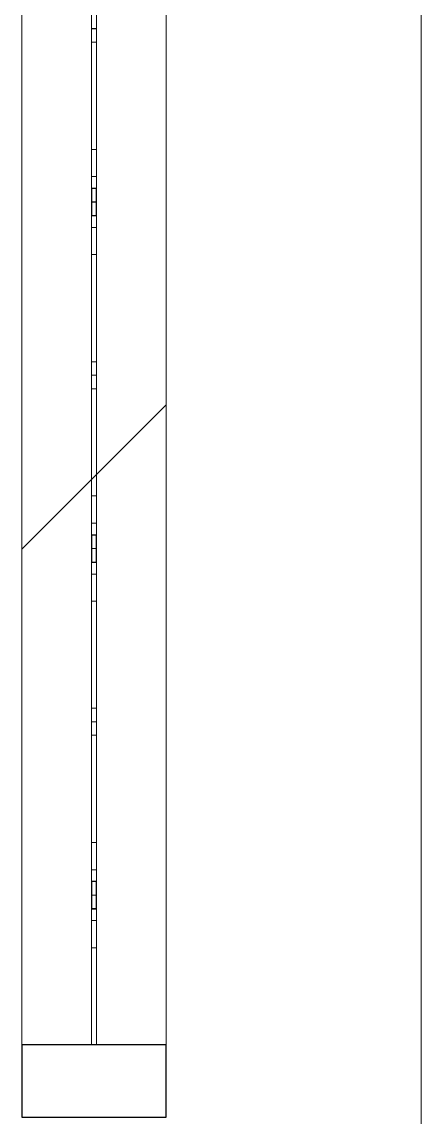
# Model space of a CAD drawing. Header units: millimetres. Extents: x -4948 to 42228, y -4856 to 69378.
# Drawn here: x -1136.3 to -970.3, y 18992.1 to 19447.8 of the extents above; entities that cross this region are included whole.
import ezdxf

# ---------------------------------------------------------------- set-up
doc = ezdxf.new("R2010")
doc.units = ezdxf.units.MM
doc.layers.add('A-FLOR', color=192, linetype='Continuous', lineweight=13)
doc.layers.add('A-GLAZ-CWMG', color=51, linetype='Continuous', lineweight=9)
pattern_1 = [(45, (0, 0), (-141.4214, 141.4214), [])]

# ---------------------------------------------------------------- blocks, each defined once
blk = doc.blocks.new('27ELB-RD-AR-0000-BIM_rvt-1-1 этаж отм_ _0_000 лотки')
at = {"layer": 'A-GLAZ-CWMG'}
h = blk.add_hatch(dxfattribs=at)
h.set_pattern_fill('FP_3', color=252, style=0, pattern_type=2)
h.set_pattern_definition(pattern_1)
h.paths.add_polyline_path([(-1076.26, 19274.88), (-1076.26, 19326.65), (-1136.26, 19326.65), (-1136.26, 19274.88), (-1084.48, 19274.88)], flags=0)
h = blk.add_hatch(dxfattribs=at)
h.set_pattern_fill('FP_4', color=252, style=0, pattern_type=2)
h.set_pattern_definition(pattern_1)
h.paths.add_polyline_path([(-1076.26, 19182.42), (-1076.26, 19274.88), (-1136.26, 19274.88), (-1136.26, 19182.42), (-1084.48, 19182.42)], flags=0)
h = blk.add_hatch(dxfattribs=at)
h.set_pattern_fill('FP_3', color=256, style=0, pattern_type=2)
h.set_pattern_definition(pattern_1)
h.paths.add_polyline_path([(-1084.48, 19022.1), (-1076.26, 19022.1), (-1076.26, 19038.2), (-1136.26, 19038.2), (-1136.26, 19022.1)], flags=0)
at = {"layer": 'A-FLOR', "color": 252, "lineweight": 9}
blk.add_line((-970.26, 18605.6), (-970.26, 24778.6), dxfattribs=at)
at = {"layer": 'A-GLAZ-CWMG', "color": 252}
for p, q in [((-1107.26, 19447.81), (-1107.26, 19519.92)), ((-1107.26, 19447.81), (-1107.26, 19519.92)), ((-1107.26, 19447.81), (-1107.26, 19519.92)), ((-1107.26, 19447.81), (-1107.26, 19519.92)), ((-1105.26, 19519.92), (-1105.26, 19447.81)), ((-1105.26, 19519.92), (-1105.26, 19447.81)), ((-1105.26, 19519.92), (-1105.26, 19447.81)), ((-1105.26, 19519.92), (-1105.26, 19447.81)), ((-1107.26, 19444.99), (-1107.26, 19511.51)), ((-1107.26, 19444.99), (-1107.26, 19511.51)), ((-1107.26, 19444.99), (-1107.26, 19511.51)), ((-1107.26, 19444.99), (-1107.26, 19511.51)), ((-1107.26, 19444.99), (-1107.26, 19511.51)), ((-1107.26, 19444.99), (-1107.26, 19511.51)), ((-1107.26, 19444.99), (-1107.26, 19511.51)), ((-1107.26, 19444.99), (-1107.26, 19511.51)), ((-1105.26, 19511.51), (-1105.26, 19444.99)), ((-1105.26, 19511.51), (-1105.26, 19444.99)), ((-1105.26, 19511.51), (-1105.26, 19444.99)), ((-1105.26, 19511.51), (-1105.26, 19444.99)), ((-1105.26, 19511.51), (-1105.26, 19444.99)), ((-1105.26, 19511.51), (-1105.26, 19444.99)), ((-1105.26, 19511.51), (-1105.26, 19444.99)), ((-1105.26, 19511.51), (-1105.26, 19444.99)), ((-1136.26, 19419.1), (-1136.26, 19470.87)), ((-1076.26, 19419.1), (-1076.26, 19470.87)), ((-1107.26, 19378.53), (-1107.26, 19447.81)), ((-1107.26, 19375.7), (-1107.26, 19447.81)), ((-1107.26, 19375.7), (-1107.26, 19447.81)), ((-1107.26, 19375.7), (-1107.26, 19447.81)), ((-1107.26, 19375.7), (-1107.26, 19447.81)), ((-1107.26, 19375.7), (-1107.26, 19447.81)), ((-1107.26, 19375.7), (-1107.26, 19447.81)), ((-1107.26, 19375.7), (-1107.26, 19447.81)), ((-1105.26, 19447.81), (-1105.26, 19378.53)), ((-1105.26, 19447.81), (-1105.26, 19375.7)), ((-1105.26, 19447.81), (-1105.26, 19375.7)), ((-1105.26, 19447.81), (-1105.26, 19375.7)), ((-1105.26, 19447.81), (-1105.26, 19375.7)), ((-1105.26, 19447.81), (-1105.26, 19375.7)), ((-1105.26, 19447.81), (-1105.26, 19375.7)), ((-1105.26, 19447.81), (-1105.26, 19375.7)), ((-1105.26, 19445.06), (-1107.26, 19445.06)), ((-1107.26, 19445.06), (-1107.26, 19439.4)), ((-1105.26, 19445.06), (-1107.26, 19445.06)), ((-1107.26, 19445.06), (-1107.26, 19439.4)), ((-1105.26, 19445.06), (-1107.26, 19445.06)), ((-1107.26, 19445.06), (-1107.26, 19439.4)), ((-1105.26, 19445.06), (-1107.26, 19445.06)), ((-1107.26, 19445.06), (-1107.26, 19439.4)), ((-1105.26, 19445.06), (-1107.26, 19445.06)), ((-1107.26, 19445.06), (-1107.26, 19439.4)), ((-1105.26, 19445.06), (-1107.26, 19445.06)), ((-1107.26, 19445.06), (-1107.26, 19439.4)), ((-1105.26, 19445.06), (-1107.26, 19445.06)), ((-1107.26, 19445.06), (-1107.26, 19439.4)), ((-1105.26, 19445.06), (-1107.26, 19445.06)), ((-1107.26, 19445.06), (-1107.26, 19439.4)), ((-1105.26, 19444.99), (-1107.26, 19444.99)), ((-1105.26, 19444.99), (-1107.26, 19444.99)), ((-1105.26, 19444.99), (-1107.26, 19444.99)), ((-1105.26, 19444.99), (-1107.26, 19444.99)), ((-1105.26, 19444.99), (-1107.26, 19444.99)), ((-1105.26, 19444.99), (-1107.26, 19444.99)), ((-1105.26, 19444.99), (-1107.26, 19444.99)), ((-1105.26, 19444.99), (-1107.26, 19444.99)), ((-1105.26, 19439.4), (-1105.26, 19445.06)), ((-1105.26, 19439.4), (-1105.26, 19445.06)), ((-1105.26, 19439.4), (-1105.26, 19445.06)), ((-1105.26, 19439.4), (-1105.26, 19445.06)), ((-1105.26, 19439.4), (-1105.26, 19445.06)), ((-1105.26, 19439.4), (-1105.26, 19445.06)), ((-1105.26, 19439.4), (-1105.26, 19445.06)), ((-1105.26, 19439.4), (-1105.26, 19445.06)), ((-1107.26, 19439.4), (-1105.26, 19439.4)), ((-1107.26, 19372.87), (-1107.26, 19439.4)), ((-1107.26, 19439.4), (-1105.26, 19439.4)), ((-1107.26, 19372.87), (-1107.26, 19439.4)), ((-1107.26, 19439.4), (-1105.26, 19439.4)), ((-1107.26, 19372.87), (-1107.26, 19439.4)), ((-1107.26, 19439.4), (-1105.26, 19439.4)), ((-1107.26, 19372.87), (-1107.26, 19439.4)), ((-1107.26, 19439.4), (-1105.26, 19439.4)), ((-1107.26, 19372.87), (-1107.26, 19439.4)), ((-1107.26, 19439.4), (-1105.26, 19439.4)), ((-1107.26, 19372.87), (-1107.26, 19439.4)), ((-1107.26, 19439.4), (-1105.26, 19439.4)), ((-1107.26, 19372.87), (-1107.26, 19439.4)), ((-1107.26, 19439.4), (-1105.26, 19439.4)), ((-1107.26, 19372.87), (-1107.26, 19439.4)), ((-1105.26, 19439.4), (-1105.26, 19372.87)), ((-1105.26, 19439.4), (-1105.26, 19372.87)), ((-1105.26, 19439.4), (-1105.26, 19372.87)), ((-1105.26, 19439.4), (-1105.26, 19372.87)), ((-1105.26, 19439.4), (-1105.26, 19372.87)), ((-1105.26, 19439.4), (-1105.26, 19372.87)), ((-1105.26, 19439.4), (-1105.26, 19372.87)), ((-1105.26, 19439.4), (-1105.26, 19372.87)), ((-1136.26, 19326.65), (-1136.26, 19419.1)), ((-1076.26, 19326.65), (-1076.26, 19419.1)), ((-1107.26, 19375.7), (-1107.26, 19394.76)), ((-1105.26, 19394.76), (-1107.26, 19394.76)), ((-1105.26, 19394.76), (-1105.26, 19375.7)), ((-1107.26, 19383.45), (-1105.26, 19383.45)), ((-1107.26, 19378.53), (-1105.26, 19378.53)), ((-1107.26, 19378.53), (-1105.26, 19378.53)), ((-1107.26, 19378.53), (-1105.26, 19378.53)), ((-1107.26, 19378.53), (-1105.26, 19378.53)), ((-1107.26, 19378.53), (-1105.26, 19378.53)), ((-1107.26, 19378.53), (-1105.26, 19378.53)), ((-1107.26, 19378.53), (-1105.26, 19378.53)), ((-1107.26, 19378.53), (-1105.26, 19378.53)), ((-1107.26, 19303.59), (-1107.26, 19375.7)), ((-1107.26, 19303.59), (-1107.26, 19375.7)), ((-1107.26, 19303.59), (-1107.26, 19375.7)), ((-1107.26, 19303.59), (-1107.26, 19375.7)), ((-1107.26, 19303.59), (-1107.26, 19375.7)), ((-1107.26, 19303.59), (-1107.26, 19375.7)), ((-1107.26, 19303.59), (-1107.26, 19375.7)), ((-1107.26, 19303.59), (-1107.26, 19375.7)), ((-1105.26, 19372.95), (-1107.26, 19372.95)), ((-1107.26, 19372.95), (-1107.26, 19367.29)), ((-1105.26, 19372.95), (-1107.26, 19372.95)), ((-1107.26, 19372.95), (-1107.26, 19367.29)), ((-1105.26, 19372.95), (-1107.26, 19372.95)), ((-1107.26, 19372.95), (-1107.26, 19367.29)), ((-1105.26, 19372.95), (-1107.26, 19372.95)), ((-1107.26, 19372.95), (-1107.26, 19367.29)), ((-1105.26, 19372.95), (-1107.26, 19372.95)), ((-1107.26, 19372.95), (-1107.26, 19367.29)), ((-1105.26, 19372.95), (-1107.26, 19372.95)), ((-1107.26, 19372.95), (-1107.26, 19367.29)), ((-1105.26, 19372.95), (-1107.26, 19372.95)), ((-1107.26, 19372.95), (-1107.26, 19367.29)), ((-1105.26, 19372.95), (-1107.26, 19372.95)), ((-1107.26, 19372.95), (-1107.26, 19367.29)), ((-1105.26, 19372.87), (-1107.26, 19372.87)), ((-1105.26, 19372.87), (-1107.26, 19372.87)), ((-1105.26, 19372.87), (-1107.26, 19372.87)), ((-1105.26, 19372.87), (-1107.26, 19372.87)), ((-1105.26, 19372.87), (-1107.26, 19372.87)), ((-1105.26, 19372.87), (-1107.26, 19372.87)), ((-1105.26, 19372.87), (-1107.26, 19372.87)), ((-1105.26, 19372.87), (-1107.26, 19372.87)), ((-1105.26, 19372.87), (-1107.26, 19372.87)), ((-1107.26, 19372.87), (-1107.26, 19367.22)), ((-1105.26, 19375.7), (-1105.26, 19303.59)), ((-1105.26, 19375.7), (-1105.26, 19303.59)), ((-1105.26, 19375.7), (-1105.26, 19303.59)), ((-1105.26, 19375.7), (-1105.26, 19303.59)), ((-1105.26, 19375.7), (-1105.26, 19303.59)), ((-1105.26, 19375.7), (-1105.26, 19303.59)), ((-1105.26, 19375.7), (-1105.26, 19303.59)), ((-1105.26, 19375.7), (-1105.26, 19303.59)), ((-1105.26, 19367.29), (-1105.26, 19372.95)), ((-1105.26, 19367.29), (-1105.26, 19372.95)), ((-1105.26, 19367.29), (-1105.26, 19372.95)), ((-1105.26, 19367.29), (-1105.26, 19372.95)), ((-1105.26, 19367.29), (-1105.26, 19372.95)), ((-1105.26, 19367.29), (-1105.26, 19372.95)), ((-1105.26, 19367.29), (-1105.26, 19372.95)), ((-1105.26, 19367.29), (-1105.26, 19372.95)), ((-1105.26, 19367.22), (-1105.26, 19372.87)), ((-1107.26, 19367.29), (-1105.26, 19367.29)), ((-1107.26, 19300.76), (-1107.26, 19367.29)), ((-1107.26, 19367.29), (-1105.26, 19367.29)), ((-1107.26, 19300.76), (-1107.26, 19367.29)), ((-1107.26, 19367.29), (-1105.26, 19367.29)), ((-1107.26, 19300.76), (-1107.26, 19367.29)), ((-1107.26, 19367.29), (-1105.26, 19367.29)), ((-1107.26, 19300.76), (-1107.26, 19367.29)), ((-1107.26, 19367.29), (-1105.26, 19367.29)), ((-1107.26, 19300.76), (-1107.26, 19367.29)), ((-1107.26, 19367.29), (-1105.26, 19367.29)), ((-1107.26, 19300.76), (-1107.26, 19367.29)), ((-1107.26, 19367.29), (-1105.26, 19367.29)), ((-1107.26, 19300.76), (-1107.26, 19367.29)), ((-1107.26, 19367.29), (-1105.26, 19367.29)), ((-1107.26, 19300.76), (-1107.26, 19367.29)), ((-1107.26, 19367.22), (-1105.26, 19367.22)), ((-1107.26, 19350.99), (-1107.26, 19367.22)), ((-1105.26, 19367.29), (-1105.26, 19300.76)), ((-1105.26, 19367.29), (-1105.26, 19300.76)), ((-1105.26, 19367.29), (-1105.26, 19300.76)), ((-1105.26, 19367.29), (-1105.26, 19300.76)), ((-1105.26, 19367.29), (-1105.26, 19300.76)), ((-1105.26, 19367.29), (-1105.26, 19300.76)), ((-1105.26, 19367.29), (-1105.26, 19300.76)), ((-1105.26, 19367.29), (-1105.26, 19300.76)), ((-1105.26, 19367.22), (-1105.26, 19350.99)), ((-1105.26, 19362.3), (-1107.26, 19362.3)), ((-1107.26, 19350.99), (-1105.26, 19350.99)), ((-1136.26, 19274.88), (-1136.26, 19326.65)), ((-1076.26, 19274.88), (-1076.26, 19326.65)), ((-1107.26, 19306.42), (-1105.26, 19306.42)), ((-1107.26, 19306.42), (-1105.26, 19306.42)), ((-1107.26, 19306.42), (-1105.26, 19306.42)), ((-1107.26, 19306.42), (-1105.26, 19306.42)), ((-1107.26, 19306.42), (-1105.26, 19306.42)), ((-1107.26, 19306.42), (-1105.26, 19306.42)), ((-1107.26, 19306.42), (-1105.26, 19306.42)), ((-1107.26, 19306.42), (-1105.26, 19306.42)), ((-1107.26, 19234.31), (-1107.26, 19303.59)), ((-1107.26, 19231.48), (-1107.26, 19303.59)), ((-1107.26, 19231.48), (-1107.26, 19303.59)), ((-1107.26, 19231.48), (-1107.26, 19303.59)), ((-1107.26, 19231.48), (-1107.26, 19303.59)), ((-1107.26, 19231.48), (-1107.26, 19303.59)), ((-1107.26, 19231.48), (-1107.26, 19303.59)), ((-1107.26, 19231.48), (-1107.26, 19303.59)), ((-1105.26, 19300.84), (-1107.26, 19300.84)), ((-1107.26, 19300.84), (-1107.26, 19295.18)), ((-1105.26, 19300.84), (-1107.26, 19300.84)), ((-1107.26, 19300.84), (-1107.26, 19295.18)), ((-1105.26, 19300.84), (-1107.26, 19300.84)), ((-1107.26, 19300.84), (-1107.26, 19295.18)), ((-1105.26, 19300.84), (-1107.26, 19300.84)), ((-1107.26, 19300.84), (-1107.26, 19295.18)), ((-1105.26, 19300.84), (-1107.26, 19300.84)), ((-1107.26, 19300.84), (-1107.26, 19295.18)), ((-1105.26, 19300.84), (-1107.26, 19300.84)), ((-1107.26, 19300.84), (-1107.26, 19295.18)), ((-1105.26, 19300.84), (-1107.26, 19300.84)), ((-1107.26, 19300.84), (-1107.26, 19295.18)), ((-1105.26, 19300.84), (-1107.26, 19300.84)), ((-1107.26, 19300.84), (-1107.26, 19295.18)), ((-1105.26, 19300.76), (-1107.26, 19300.76)), ((-1105.26, 19300.76), (-1107.26, 19300.76)), ((-1105.26, 19300.76), (-1107.26, 19300.76)), ((-1105.26, 19300.76), (-1107.26, 19300.76)), ((-1105.26, 19300.76), (-1107.26, 19300.76)), ((-1105.26, 19300.76), (-1107.26, 19300.76)), ((-1105.26, 19300.76), (-1107.26, 19300.76)), ((-1105.26, 19300.76), (-1107.26, 19300.76)), ((-1105.26, 19303.59), (-1105.26, 19234.31)), ((-1105.26, 19303.59), (-1105.26, 19231.48)), ((-1105.26, 19303.59), (-1105.26, 19231.48)), ((-1105.26, 19303.59), (-1105.26, 19231.48)), ((-1105.26, 19303.59), (-1105.26, 19231.48)), ((-1105.26, 19303.59), (-1105.26, 19231.48)), ((-1105.26, 19303.59), (-1105.26, 19231.48)), ((-1105.26, 19303.59), (-1105.26, 19231.48)), ((-1105.26, 19295.18), (-1105.26, 19300.84)), ((-1105.26, 19295.18), (-1105.26, 19300.84)), ((-1105.26, 19295.18), (-1105.26, 19300.84)), ((-1105.26, 19295.18), (-1105.26, 19300.84)), ((-1105.26, 19295.18), (-1105.26, 19300.84)), ((-1105.26, 19295.18), (-1105.26, 19300.84)), ((-1105.26, 19295.18), (-1105.26, 19300.84)), ((-1105.26, 19295.18), (-1105.26, 19300.84)), ((-1107.26, 19295.18), (-1105.26, 19295.18)), ((-1107.26, 19228.65), (-1107.26, 19295.18)), ((-1107.26, 19295.18), (-1105.26, 19295.18)), ((-1107.26, 19228.65), (-1107.26, 19295.18)), ((-1107.26, 19295.18), (-1105.26, 19295.18)), ((-1107.26, 19228.65), (-1107.26, 19295.18)), ((-1107.26, 19295.18), (-1105.26, 19295.18)), ((-1107.26, 19228.65), (-1107.26, 19295.18)), ((-1107.26, 19295.18), (-1105.26, 19295.18)), ((-1107.26, 19228.65), (-1107.26, 19295.18)), ((-1107.26, 19295.18), (-1105.26, 19295.18)), ((-1107.26, 19228.65), (-1107.26, 19295.18)), ((-1107.26, 19295.18), (-1105.26, 19295.18)), ((-1107.26, 19228.65), (-1107.26, 19295.18)), ((-1107.26, 19295.18), (-1105.26, 19295.18)), ((-1107.26, 19228.65), (-1107.26, 19295.18)), ((-1105.26, 19295.18), (-1105.26, 19228.65)), ((-1105.26, 19295.18), (-1105.26, 19228.65)), ((-1105.26, 19295.18), (-1105.26, 19228.65)), ((-1105.26, 19295.18), (-1105.26, 19228.65)), ((-1105.26, 19295.18), (-1105.26, 19228.65)), ((-1105.26, 19295.18), (-1105.26, 19228.65)), ((-1105.26, 19295.18), (-1105.26, 19228.65)), ((-1105.26, 19295.18), (-1105.26, 19228.65)), ((-1136.26, 19182.42), (-1136.26, 19274.88)), ((-1076.26, 19182.42), (-1076.26, 19274.88)), ((-1107.26, 19231.48), (-1107.26, 19250.54)), ((-1105.26, 19250.54), (-1107.26, 19250.54)), ((-1105.26, 19250.54), (-1105.26, 19231.48)), ((-1107.26, 19239.22), (-1105.26, 19239.22)), ((-1107.26, 19234.31), (-1105.26, 19234.31)), ((-1107.26, 19234.31), (-1105.26, 19234.31)), ((-1107.26, 19234.31), (-1105.26, 19234.31)), ((-1107.26, 19234.31), (-1105.26, 19234.31)), ((-1107.26, 19234.31), (-1105.26, 19234.31)), ((-1107.26, 19234.31), (-1105.26, 19234.31)), ((-1107.26, 19234.31), (-1105.26, 19234.31)), ((-1107.26, 19234.31), (-1105.26, 19234.31)), ((-1107.26, 19159.37), (-1107.26, 19231.48)), ((-1107.26, 19159.37), (-1107.26, 19231.48)), ((-1107.26, 19159.37), (-1107.26, 19231.48)), ((-1107.26, 19159.37), (-1107.26, 19231.48)), ((-1107.26, 19159.37), (-1107.26, 19231.48)), ((-1107.26, 19159.37), (-1107.26, 19231.48)), ((-1107.26, 19159.37), (-1107.26, 19231.48)), ((-1107.26, 19159.37), (-1107.26, 19231.48)), ((-1105.26, 19231.48), (-1105.26, 19159.37)), ((-1105.26, 19231.48), (-1105.26, 19159.37)), ((-1105.26, 19231.48), (-1105.26, 19159.37)), ((-1105.26, 19231.48), (-1105.26, 19159.37)), ((-1105.26, 19231.48), (-1105.26, 19159.37)), ((-1105.26, 19231.48), (-1105.26, 19159.37)), ((-1105.26, 19231.48), (-1105.26, 19159.37)), ((-1105.26, 19231.48), (-1105.26, 19159.37)), ((-1105.26, 19228.73), (-1107.26, 19228.73)), ((-1107.26, 19228.73), (-1107.26, 19223.07)), ((-1105.26, 19228.73), (-1107.26, 19228.73)), ((-1107.26, 19228.73), (-1107.26, 19223.07)), ((-1105.26, 19228.73), (-1107.26, 19228.73)), ((-1107.26, 19228.73), (-1107.26, 19223.07)), ((-1105.26, 19228.73), (-1107.26, 19228.73)), ((-1107.26, 19228.73), (-1107.26, 19223.07)), ((-1105.26, 19228.73), (-1107.26, 19228.73)), ((-1107.26, 19228.73), (-1107.26, 19223.07)), ((-1105.26, 19228.73), (-1107.26, 19228.73)), ((-1107.26, 19228.73), (-1107.26, 19223.07)), ((-1105.26, 19228.73), (-1107.26, 19228.73)), ((-1107.26, 19228.73), (-1107.26, 19223.07)), ((-1105.26, 19228.73), (-1107.26, 19228.73)), ((-1107.26, 19228.73), (-1107.26, 19223.07)), ((-1105.26, 19228.65), (-1107.26, 19228.65)), ((-1105.26, 19228.65), (-1107.26, 19228.65)), ((-1105.26, 19228.65), (-1107.26, 19228.65)), ((-1105.26, 19228.65), (-1107.26, 19228.65)), ((-1105.26, 19228.65), (-1107.26, 19228.65)), ((-1105.26, 19228.65), (-1107.26, 19228.65)), ((-1105.26, 19228.65), (-1107.26, 19228.65)), ((-1105.26, 19228.65), (-1107.26, 19228.65)), ((-1105.26, 19228.65), (-1107.26, 19228.65)), ((-1107.26, 19228.65), (-1107.26, 19223)), ((-1105.26, 19223.07), (-1105.26, 19228.73)), ((-1105.26, 19223.07), (-1105.26, 19228.73)), ((-1105.26, 19223.07), (-1105.26, 19228.73)), ((-1105.26, 19223.07), (-1105.26, 19228.73)), ((-1105.26, 19223.07), (-1105.26, 19228.73)), ((-1105.26, 19223.07), (-1105.26, 19228.73)), ((-1105.26, 19223.07), (-1105.26, 19228.73)), ((-1105.26, 19223.07), (-1105.26, 19228.73)), ((-1105.26, 19223), (-1105.26, 19228.65)), ((-1107.26, 19223.07), (-1105.26, 19223.07)), ((-1107.26, 19156.54), (-1107.26, 19223.07)), ((-1107.26, 19223.07), (-1105.26, 19223.07)), ((-1107.26, 19156.54), (-1107.26, 19223.07)), ((-1107.26, 19223.07), (-1105.26, 19223.07)), ((-1107.26, 19156.54), (-1107.26, 19223.07)), ((-1107.26, 19223.07), (-1105.26, 19223.07)), ((-1107.26, 19156.54), (-1107.26, 19223.07)), ((-1107.26, 19223.07), (-1105.26, 19223.07)), ((-1107.26, 19156.54), (-1107.26, 19223.07)), ((-1107.26, 19223.07), (-1105.26, 19223.07)), ((-1107.26, 19156.54), (-1107.26, 19223.07)), ((-1107.26, 19223.07), (-1105.26, 19223.07)), ((-1107.26, 19156.54), (-1107.26, 19223.07)), ((-1107.26, 19223.07), (-1105.26, 19223.07)), ((-1107.26, 19156.54), (-1107.26, 19223.07)), ((-1107.26, 19223), (-1105.26, 19223)), ((-1107.26, 19206.77), (-1107.26, 19223)), ((-1105.26, 19223.07), (-1105.26, 19156.54)), ((-1105.26, 19223.07), (-1105.26, 19156.54)), ((-1105.26, 19223.07), (-1105.26, 19156.54)), ((-1105.26, 19223.07), (-1105.26, 19156.54)), ((-1105.26, 19223.07), (-1105.26, 19156.54)), ((-1105.26, 19223.07), (-1105.26, 19156.54)), ((-1105.26, 19223.07), (-1105.26, 19156.54)), ((-1105.26, 19223.07), (-1105.26, 19156.54)), ((-1105.26, 19223), (-1105.26, 19206.77)), ((-1105.26, 19218.08), (-1107.26, 19218.08)), ((-1107.26, 19206.77), (-1105.26, 19206.77)), ((-1136.26, 19130.66), (-1136.26, 19182.42)), ((-1076.26, 19130.66), (-1076.26, 19182.42)), ((-1107.26, 19162.2), (-1105.26, 19162.2)), ((-1107.26, 19162.2), (-1105.26, 19162.2)), ((-1107.26, 19162.2), (-1105.26, 19162.2)), ((-1107.26, 19162.2), (-1105.26, 19162.2)), ((-1107.26, 19162.2), (-1105.26, 19162.2)), ((-1107.26, 19162.2), (-1105.26, 19162.2)), ((-1107.26, 19162.2), (-1105.26, 19162.2)), ((-1107.26, 19162.2), (-1105.26, 19162.2)), ((-1107.26, 19090.09), (-1107.26, 19159.37)), ((-1107.26, 19087.26), (-1107.26, 19159.37)), ((-1107.26, 19087.26), (-1107.26, 19159.37)), ((-1107.26, 19087.26), (-1107.26, 19159.37)), ((-1107.26, 19087.26), (-1107.26, 19159.37)), ((-1107.26, 19087.26), (-1107.26, 19159.37)), ((-1107.26, 19087.26), (-1107.26, 19159.37)), ((-1107.26, 19087.26), (-1107.26, 19159.37)), ((-1105.26, 19159.37), (-1105.26, 19090.09)), ((-1105.26, 19159.37), (-1105.26, 19087.26)), ((-1105.26, 19159.37), (-1105.26, 19087.26)), ((-1105.26, 19159.37), (-1105.26, 19087.26)), ((-1105.26, 19159.37), (-1105.26, 19087.26)), ((-1105.26, 19159.37), (-1105.26, 19087.26)), ((-1105.26, 19159.37), (-1105.26, 19087.26)), ((-1105.26, 19159.37), (-1105.26, 19087.26)), ((-1105.26, 19156.62), (-1107.26, 19156.62)), ((-1107.26, 19156.62), (-1107.26, 19150.96)), ((-1105.26, 19156.62), (-1107.26, 19156.62)), ((-1107.26, 19156.62), (-1107.26, 19150.96)), ((-1105.26, 19156.62), (-1107.26, 19156.62)), ((-1107.26, 19156.62), (-1107.26, 19150.96)), ((-1105.26, 19156.62), (-1107.26, 19156.62)), ((-1107.26, 19156.62), (-1107.26, 19150.96)), ((-1105.26, 19156.62), (-1107.26, 19156.62)), ((-1107.26, 19156.62), (-1107.26, 19150.96)), ((-1105.26, 19156.62), (-1107.26, 19156.62)), ((-1107.26, 19156.62), (-1107.26, 19150.96)), ((-1105.26, 19156.62), (-1107.26, 19156.62)), ((-1107.26, 19156.62), (-1107.26, 19150.96)), ((-1105.26, 19156.62), (-1107.26, 19156.62)), ((-1107.26, 19156.62), (-1107.26, 19150.96)), ((-1105.26, 19156.54), (-1107.26, 19156.54)), ((-1105.26, 19156.54), (-1107.26, 19156.54)), ((-1105.26, 19156.54), (-1107.26, 19156.54)), ((-1105.26, 19156.54), (-1107.26, 19156.54)), ((-1105.26, 19156.54), (-1107.26, 19156.54)), ((-1105.26, 19156.54), (-1107.26, 19156.54)), ((-1105.26, 19156.54), (-1107.26, 19156.54)), ((-1105.26, 19156.54), (-1107.26, 19156.54)), ((-1105.26, 19150.96), (-1105.26, 19156.62)), ((-1105.26, 19150.96), (-1105.26, 19156.62)), ((-1105.26, 19150.96), (-1105.26, 19156.62)), ((-1105.26, 19150.96), (-1105.26, 19156.62)), ((-1105.26, 19150.96), (-1105.26, 19156.62)), ((-1105.26, 19150.96), (-1105.26, 19156.62)), ((-1105.26, 19150.96), (-1105.26, 19156.62)), ((-1105.26, 19150.96), (-1105.26, 19156.62)), ((-1107.26, 19150.96), (-1105.26, 19150.96)), ((-1107.26, 19084.43), (-1107.26, 19150.96)), ((-1107.26, 19150.96), (-1105.26, 19150.96)), ((-1107.26, 19084.43), (-1107.26, 19150.96)), ((-1107.26, 19150.96), (-1105.26, 19150.96)), ((-1107.26, 19084.43), (-1107.26, 19150.96)), ((-1107.26, 19150.96), (-1105.26, 19150.96)), ((-1107.26, 19084.43), (-1107.26, 19150.96)), ((-1107.26, 19150.96), (-1105.26, 19150.96)), ((-1107.26, 19084.43), (-1107.26, 19150.96)), ((-1107.26, 19150.96), (-1105.26, 19150.96)), ((-1107.26, 19084.43), (-1107.26, 19150.96)), ((-1107.26, 19150.96), (-1105.26, 19150.96)), ((-1107.26, 19084.43), (-1107.26, 19150.96)), ((-1107.26, 19150.96), (-1105.26, 19150.96)), ((-1107.26, 19084.43), (-1107.26, 19150.96)), ((-1105.26, 19150.96), (-1105.26, 19084.43)), ((-1105.26, 19150.96), (-1105.26, 19084.43)), ((-1105.26, 19150.96), (-1105.26, 19084.43)), ((-1105.26, 19150.96), (-1105.26, 19084.43)), ((-1105.26, 19150.96), (-1105.26, 19084.43)), ((-1105.26, 19150.96), (-1105.26, 19084.43)), ((-1105.26, 19150.96), (-1105.26, 19084.43)), ((-1105.26, 19150.96), (-1105.26, 19084.43)), ((-1136.26, 19038.2), (-1136.26, 19130.66)), ((-1076.26, 19038.2), (-1076.26, 19130.66)), ((-1107.26, 19087.26), (-1107.26, 19106.32)), ((-1105.26, 19106.32), (-1107.26, 19106.32)), ((-1105.26, 19106.32), (-1105.26, 19087.26)), ((-1107.26, 19095), (-1105.26, 19095)), ((-1107.26, 19090.09), (-1105.26, 19090.09)), ((-1107.26, 19090.09), (-1105.26, 19090.09)), ((-1107.26, 19090.09), (-1105.26, 19090.09)), ((-1107.26, 19090.09), (-1105.26, 19090.09)), ((-1107.26, 19090.09), (-1105.26, 19090.09)), ((-1107.26, 19090.09), (-1105.26, 19090.09)), ((-1107.26, 19090.09), (-1105.26, 19090.09)), ((-1107.26, 19090.09), (-1105.26, 19090.09)), ((-1107.26, 19022.1), (-1107.26, 19087.26)), ((-1107.26, 19022.1), (-1107.26, 19087.26)), ((-1107.26, 19022.1), (-1107.26, 19087.26)), ((-1107.26, 19022.1), (-1107.26, 19087.26)), ((-1107.26, 19022.1), (-1107.26, 19087.26)), ((-1107.26, 19022.1), (-1107.26, 19087.26)), ((-1107.26, 19022.1), (-1107.26, 19087.26)), ((-1107.26, 19022.1), (-1107.26, 19087.26)), ((-1105.26, 19087.26), (-1105.26, 19022.1)), ((-1105.26, 19087.26), (-1105.26, 19022.1)), ((-1105.26, 19087.26), (-1105.26, 19022.1)), ((-1105.26, 19087.26), (-1105.26, 19022.1)), ((-1105.26, 19087.26), (-1105.26, 19022.1)), ((-1105.26, 19087.26), (-1105.26, 19022.1)), ((-1105.26, 19087.26), (-1105.26, 19022.1)), ((-1105.26, 19087.26), (-1105.26, 19022.1)), ((-1105.26, 19084.51), (-1107.26, 19084.51)), ((-1107.26, 19084.51), (-1107.26, 19078.85)), ((-1105.26, 19084.51), (-1107.26, 19084.51)), ((-1107.26, 19084.51), (-1107.26, 19078.85)), ((-1105.26, 19084.51), (-1107.26, 19084.51)), ((-1107.26, 19084.51), (-1107.26, 19078.85)), ((-1105.26, 19084.51), (-1107.26, 19084.51)), ((-1107.26, 19084.51), (-1107.26, 19078.85)), ((-1105.26, 19084.51), (-1107.26, 19084.51)), ((-1107.26, 19084.51), (-1107.26, 19078.85)), ((-1105.26, 19084.51), (-1107.26, 19084.51)), ((-1107.26, 19084.51), (-1107.26, 19078.85)), ((-1105.26, 19084.51), (-1107.26, 19084.51)), ((-1107.26, 19084.51), (-1107.26, 19078.85)), ((-1105.26, 19084.51), (-1107.26, 19084.51)), ((-1107.26, 19084.51), (-1107.26, 19078.85)), ((-1105.26, 19084.43), (-1107.26, 19084.43)), ((-1105.26, 19084.43), (-1107.26, 19084.43)), ((-1105.26, 19084.43), (-1107.26, 19084.43)), ((-1105.26, 19084.43), (-1107.26, 19084.43)), ((-1105.26, 19084.43), (-1107.26, 19084.43)), ((-1105.26, 19084.43), (-1107.26, 19084.43)), ((-1105.26, 19084.43), (-1107.26, 19084.43)), ((-1105.26, 19084.43), (-1107.26, 19084.43)), ((-1105.26, 19084.43), (-1107.26, 19084.43)), ((-1107.26, 19084.43), (-1107.26, 19078.77)), ((-1105.26, 19078.85), (-1105.26, 19084.51)), ((-1105.26, 19078.85), (-1105.26, 19084.51)), ((-1105.26, 19078.85), (-1105.26, 19084.51)), ((-1105.26, 19078.85), (-1105.26, 19084.51)), ((-1105.26, 19078.85), (-1105.26, 19084.51)), ((-1105.26, 19078.85), (-1105.26, 19084.51)), ((-1105.26, 19078.85), (-1105.26, 19084.51)), ((-1105.26, 19078.85), (-1105.26, 19084.51)), ((-1105.26, 19078.77), (-1105.26, 19084.43)), ((-1107.26, 19078.85), (-1105.26, 19078.85)), ((-1107.26, 19022.1), (-1107.26, 19078.85)), ((-1107.26, 19078.85), (-1105.26, 19078.85)), ((-1107.26, 19022.1), (-1107.26, 19078.85)), ((-1107.26, 19078.85), (-1105.26, 19078.85)), ((-1107.26, 19022.1), (-1107.26, 19078.85)), ((-1107.26, 19078.85), (-1105.26, 19078.85)), ((-1107.26, 19022.1), (-1107.26, 19078.85)), ((-1107.26, 19078.85), (-1105.26, 19078.85)), ((-1107.26, 19022.1), (-1107.26, 19078.85)), ((-1107.26, 19078.85), (-1105.26, 19078.85)), ((-1107.26, 19022.1), (-1107.26, 19078.85)), ((-1107.26, 19078.85), (-1105.26, 19078.85)), ((-1107.26, 19022.1), (-1107.26, 19078.85)), ((-1107.26, 19078.85), (-1105.26, 19078.85)), ((-1107.26, 19022.1), (-1107.26, 19078.85)), ((-1107.26, 19078.77), (-1105.26, 19078.77)), ((-1107.26, 19062.55), (-1107.26, 19078.77)), ((-1105.26, 19078.85), (-1105.26, 19022.1)), ((-1105.26, 19078.85), (-1105.26, 19022.1)), ((-1105.26, 19078.85), (-1105.26, 19022.1)), ((-1105.26, 19078.85), (-1105.26, 19022.1)), ((-1105.26, 19078.85), (-1105.26, 19022.1)), ((-1105.26, 19078.85), (-1105.26, 19022.1)), ((-1105.26, 19078.85), (-1105.26, 19022.1)), ((-1105.26, 19078.85), (-1105.26, 19022.1)), ((-1105.26, 19078.77), (-1105.26, 19062.55)), ((-1105.26, 19073.86), (-1107.26, 19073.86)), ((-1107.26, 19062.55), (-1105.26, 19062.55)), ((-1136.26, 19022.1), (-1136.26, 19038.2)), ((-1076.26, 19022.1), (-1076.26, 19038.2))]:
    blk.add_line(p, q, dxfattribs=at)
at = {"layer": 'A-GLAZ-CWMG', "color": 252, "lineweight": 25}
for p, q in [((-1105.26, 19378.53), (-1107.26, 19378.53)), ((-1107.26, 19378.53), (-1107.26, 19372.87)), ((-1105.26, 19372.87), (-1105.26, 19378.53)), ((-1107.26, 19372.87), (-1107.26, 19367.22)), ((-1105.26, 19367.22), (-1105.26, 19372.87)), ((-1107.26, 19367.22), (-1105.26, 19367.22)), ((-1105.26, 19234.31), (-1107.26, 19234.31)), ((-1107.26, 19234.31), (-1107.26, 19228.65)), ((-1105.26, 19228.65), (-1105.26, 19234.31)), ((-1107.26, 19228.65), (-1107.26, 19223)), ((-1105.26, 19223), (-1105.26, 19228.65)), ((-1107.26, 19223), (-1105.26, 19223)), ((-1105.26, 19090.09), (-1107.26, 19090.09)), ((-1107.26, 19090.09), (-1107.26, 19084.43)), ((-1105.26, 19084.43), (-1105.26, 19090.09)), ((-1107.26, 19084.43), (-1107.26, 19078.77)), ((-1105.26, 19078.77), (-1105.26, 19084.43)), ((-1107.26, 19078.77), (-1105.26, 19078.77))]:
    blk.add_line(p, q, dxfattribs=at)
at = {"layer": 'A-GLAZ-CWMG', "color": 252, "lineweight": 25, "extrusion": (0, 0, -1)}
for p, q in [((-1136.26, 19022.1), (-1136.26, 18992.1)), ((-1076.26, 19022.1), (-1136.26, 19022.1)), ((-1076.26, 18992.1), (-1076.26, 19022.1)), ((-1136.26, 18992.1), (-1076.26, 18992.1))]:
    blk.add_line(p, q, dxfattribs=at)

msp = doc.modelspace()

# ---------------------------------------------------------------- block references
at = {"lineweight": 5}
msp.add_blockref('27ELB-RD-AR-0000-BIM_rvt-1-1 этаж отм_ _0_000 лотки', (0, 0), dxfattribs=at)

doc.saveas('drawing.dxf')
